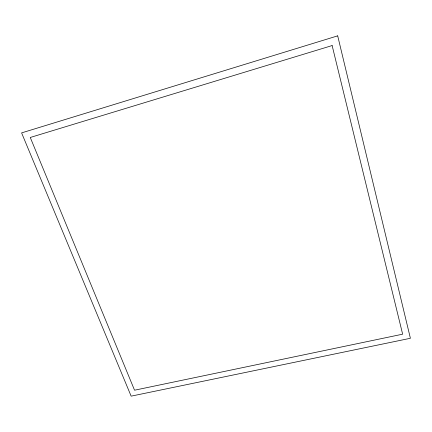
<?xml version="1.0" encoding="UTF-8"?>
<svg xmlns="http://www.w3.org/2000/svg" width="432" height="432" viewBox="0 0 432 432"><rect width="100%" height="100%" fill="white"/><g stroke="black" fill="none" stroke-linecap="round" stroke-linejoin="round"><path stroke-width="0.65" d="M337.694 35.851L21.6 132.894L131.139 396.149L410.4 338.283L337.694 35.851M332.132 45.56L30.267 137.473L134.546 390.209L402.646 334.184L332.132 45.56"/></g></svg>
